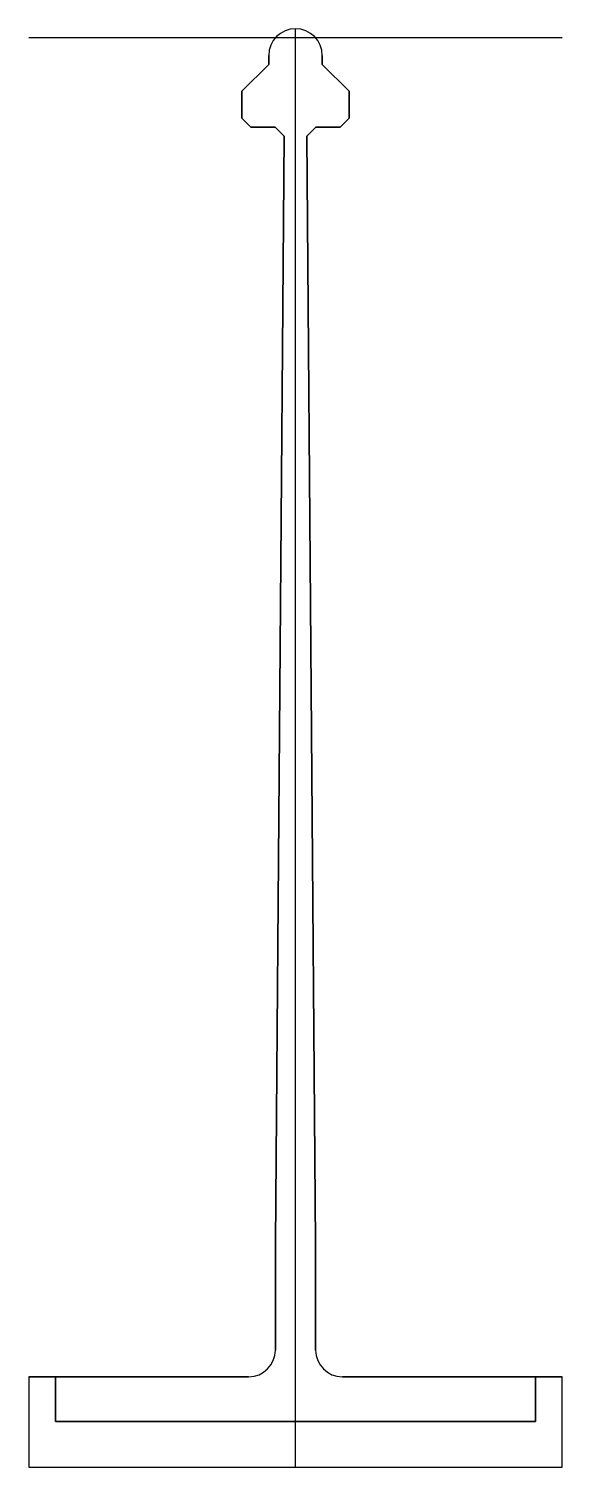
# Model space of a CAD drawing. Extents: x -30 to 30, y 0 to 161.
import ezdxf

# ---------------------------------------------------------------- set-up
doc = ezdxf.new("R2010")
doc.units = 0
doc.layers.get('0').update_dxf_attribs({"linetype": 'CONTINUOUS'})

msp = doc.modelspace()

# ---------------------------------------------------------------- linework, layer by layer
at = {"linetype": 'CONTINUOUS'}
for p, q in [((0, 0), (0, 161)), ((29.88, 160), (-29.88, 160)), ((-3, 158), (-3, 157)), ((-3, 157), (-3, 158)), ((3, 157), (3, 158)), ((3, 158), (3, 157)), ((-3, 157), (-6, 154)), ((-6, 154), (-3, 157)), ((6, 154), (3, 157)), ((3, 157), (6, 154)), ((-6, 154), (-6, 151)), ((-6, 151), (-6, 154)), ((6, 151), (6, 154)), ((6, 154), (6, 151)), ((-6, 151), (-5, 150)), ((-5, 150), (-6, 151)), ((-5, 150), (-2.27, 150)), ((-2.27, 150), (-5, 150)), ((-2.27, 150), (-1.27, 148.98)), ((-1.27, 148.98), (-2.27, 150)), ((1.27, 148.98), (2.27, 150)), ((2.27, 150), (1.27, 148.98)), ((2.27, 150), (5, 150)), ((5, 150), (2.27, 150)), ((5, 150), (6, 151)), ((6, 151), (5, 150)), ((6, 151), (5, 150)), ((-1.27, 148.98), (-2.25, 25.12)), ((-2.25, 25.12), (-1.27, 148.98)), ((2.25, 25.12), (1.27, 148.98)), ((1.27, 148.98), (2.25, 25.12)), ((-2.25, 25.12), (-2.25, 13.12)), ((-2.25, 13.12), (-2.25, 25.12)), ((2.25, 13.12), (2.25, 25.12)), ((2.25, 25.12), (2.25, 13.12)), ((-26.88, 10.12), (-29.88, 10.12)), ((-29.88, 10.12), (-29.88, 0)), ((-29.88, 10.12), (-5.25, 10.12)), ((-29.88, 10.12), (-29.88, 0)), ((-5.25, 10.12), (-26.88, 10.12)), ((-26.88, 10.12), (-26.88, 5.12)), ((-26.88, 5.12), (-26.88, 10.12)), ((-26.88, 10.12), (-26.88, 5.12)), ((26.88, 10.12), (5.25, 10.12)), ((5.25, 10.12), (29.88, 10.12)), ((26.88, 5.12), (26.88, 10.12)), ((29.88, 10.12), (26.88, 10.12)), ((26.88, 10.12), (26.88, 5.12)), ((26.88, 5.12), (26.88, 10.12)), ((29.88, 0), (29.88, 10.12)), ((29.88, 0), (29.88, 10.12)), ((-26.88, 5.12), (26.88, 5.12)), ((26.88, 5.12), (-26.88, 5.12)), ((26.88, 5.12), (-26.88, 5.12)), ((-29.88, 0), (29.88, 0)), ((-29.88, 0), (29.88, 0)), ((-29.88, 0), (29.88, 0))]:
    msp.add_line(p, q, dxfattribs=at)
for centre, start, end in [((0, 158), 90, 180), ((0, 158), 90, 180), ((0, 158), 0, 90), ((0, 158), 0, 90), ((-5.25, 13.12), 270, 0), ((-5.25, 13.12), 270, 0), ((5.25, 13.12), 180, 270), ((5.25, 13.12), 180, 270)]:
    msp.add_arc(centre, 3, start, end, dxfattribs=at)

doc.saveas('drawing.dxf')
